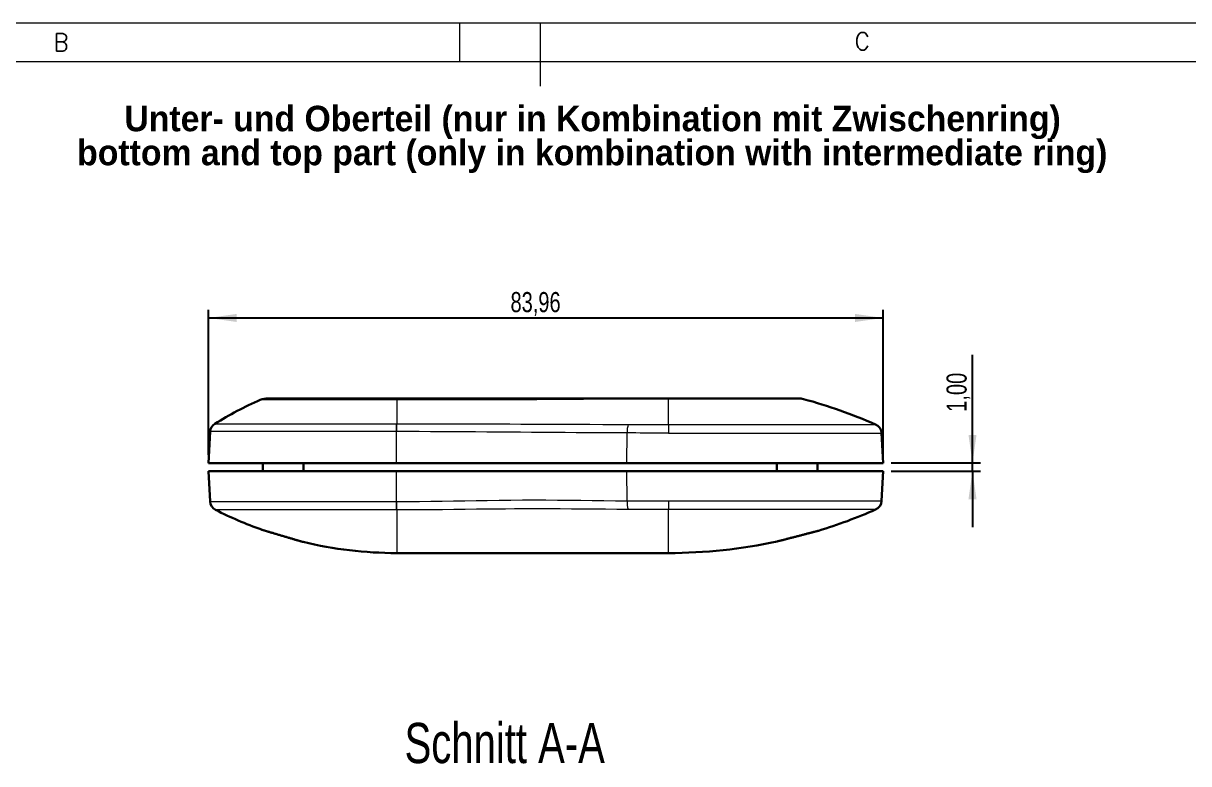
# Model space of a CAD drawing. Header units: millimetres. Extents: x 0 to 594, y 0 to 420.
# Drawn here: x 145.2 to 290.3, y 327.7 to 419.8 of the extents above; entities that cross this region are included whole.
import ezdxf

# ---------------------------------------------------------------- set-up
doc = ezdxf.new("R2010")
doc.units = ezdxf.units.MM
doc.linetypes.add('SLD-Durchgehend', pattern=[0])
doc.layers.add('BEM', color=7, linetype='SLD-Durchgehend')
doc.layers.add('SLD-0', color=7, linetype='SLD-Durchgehend')
doc.styles.add('SLDTEXTSTYLE0', font='ARIALBD.TTF', dxfattribs={"width": 0.948})
doc.styles.add('SLDTEXTSTYLE1', font='simplex_.ttf', dxfattribs={"width": 0.95})
doc.styles.add('SLDTEXTSTYLE3', font='ARIALN.TTF', dxfattribs={"width": 0.87})
doc.dimstyles.new('SLDDIMSTYLE0', dxfattribs={"dimtxt": 2.5, "dimasz": 3.5, "dimexe": 0, "dimexo": 0.0625, "dimtad": 1, "dimrnd": 1e-09, "dimzin": 12, "dimdsep": 46, "dimtxsty": 'SLDTEXTSTYLE3', "dimsah": 1, "dimcen": 0.09, "dimadec": 0, "dimazin": 0, "dimtfac": 1, "dimtofl": 0, "dimtmove": 0, "dimatfit": 3, "dimfxl": 0, "dimtolj": 1, "dimtzin": 12, "dimarcsym": 0})
doc.dimstyles.new('SLDDIMSTYLE1', dxfattribs={"dimtxt": 2.5, "dimasz": 3.5, "dimexe": 0, "dimexo": 0.0625, "dimtad": 1, "dimrnd": 1e-09, "dimzin": 12, "dimdsep": 46, "dimtxsty": 'SLDTEXTSTYLE3', "dimsah": 1, "dimcen": 0.09, "dimadec": 0, "dimazin": 0, "dimtfac": 1, "dimtofl": 0, "dimtmove": 0, "dimatfit": 3, "dimfxl": 0, "dimtolj": 1, "dimtzin": 12, "dimarcsym": 0})

# ---------------------------------------------------------------- blocks, each defined once
blk = doc.blocks.new('SW_NOTE_0')
at = {"layer": 'BEM', "color": 0, "char_height": 3.175, "attachment_point": 1, "style": 'SLDTEXTSTYLE0'}
for s, insert in [('Unter- und Oberteil (nur in Kombination mit Zwischenring)', (0, 4.09)), ('bottom and top part (only in kombination with intermediate ring)', (-5.88, -0.14))]:
    blk.add_mtext(s, dxfattribs=dict(at, insert=insert))
blk = doc.blocks.new('*D9')
at = {"layer": 'SLD-0'}
for p, q in [((168.31, 366.12), (168.31, 384.16)), ((168.31, 383.16), (252.26, 383.16)), ((252.26, 366.12), (252.26, 384.16))]:
    blk.add_line(p, q, dxfattribs=at)
for points in [[(168.31, 383.16), (171.81, 382.66), (171.81, 383.66)], [(252.26, 383.16), (248.76, 383.66), (248.76, 382.66)]]:
    blk.add_solid(points, dxfattribs=at)
at = {"layer": 'SLD-0', "insert": (205.89, 386.38), "char_height": 2.5, "attachment_point": 1, "style": 'SLDTEXTSTYLE3'}
blk.add_mtext('83,96', dxfattribs=at)
blk = doc.blocks.new('*D10')
at = {"layer": 'SLD-0'}
for p, q in [((263.39, 365.12), (263.39, 378.56)), ((253.26, 365.12), (264.39, 365.12)), ((253.26, 364.12), (264.39, 364.12)), ((263.39, 364.12), (263.39, 365.12)), ((263.39, 364.12), (263.39, 357.12))]:
    blk.add_line(p, q, dxfattribs=at)
for points in [[(263.39, 365.12), (263.89, 368.62), (262.89, 368.62)], [(263.39, 364.12), (262.89, 360.62), (263.89, 360.62)]]:
    blk.add_solid(points, dxfattribs=at)
at = {"layer": 'SLD-0', "insert": (260.16, 371.49), "char_height": 2.5, "attachment_point": 1, "rotation": 90, "style": 'SLDTEXTSTYLE3'}
blk.add_mtext('1,00', dxfattribs=at)

msp = doc.modelspace()

# ---------------------------------------------------------------- linework, layer by layer
at = {"color": 7, "linetype": 'SLD-Durchgehend', "lineweight": 0}
for p, q in [((593.59875, 419.8), (0.19875, 419.8)), ((199.59875, 415), (199.59875, 419.8)), ((209.59875, 419.8), (209.59875, 412)), ((588.59875, 415), (24.59875, 415)), ((191.72344, 372.95632), (174.74711, 372.95632)), ((191.72344, 372.95632), (191.72344, 373.15794)), ((191.72344, 372.95632), (191.72344, 370.00845)), ((225.54844, 373.07138), (225.54844, 373.15794)), ((225.54844, 369.90783), (225.54844, 373.07138)), ((242.37038, 373.07138), (225.54844, 373.07138)), ((169.09474, 370.00843), (191.68765, 370.00843)), ((191.68765, 370.00843), (191.72344, 370.00845)), ((191.72344, 369.02105), (191.72344, 370.00845)), ((225.54844, 369.90784), (251.33178, 369.90784)), ((225.54844, 369.90784), (225.54844, 368.83896)), ((191.68897, 369.02102), (168.51197, 369.02102)), ((191.72344, 369.02105), (191.68897, 369.02103)), ((191.71231, 365.11794), (191.68897, 369.02102)), ((220.37386, 365.11794), (220.38957, 368.86258)), ((220.38957, 368.86258), (220.38957, 368.86261)), ((225.54844, 368.83896), (252.06934, 368.83896)), ((191.68964, 360.32662), (191.71231, 364.11794)), ((220.3894, 360.41331), (220.37386, 364.11794)), ((168.50681, 360.32662), (191.68964, 360.32662)), ((191.68964, 360.32661), (191.72344, 360.32659)), ((191.72344, 359.28618), (191.72344, 360.32659)), ((225.54844, 360.39692), (252.06895, 360.39692)), ((225.54844, 360.39692), (225.54844, 359.32804)), ((191.68849, 359.28619), (169.18376, 359.28619)), ((191.72344, 359.28618), (191.68849, 359.28619)), ((191.72344, 359.28618), (191.72344, 353.92035)), ((251.33172, 359.32804), (225.54844, 359.32804)), ((225.54844, 353.92035), (225.54844, 359.32804))]:
    msp.add_line(p, q, dxfattribs=at)
at = {"color": 7, "linetype": 'SLD-Durchgehend', "lineweight": 30}
for p, q in [((175.72555, 373.15794), (191.72344, 373.15794)), ((191.72344, 373.15794), (225.54844, 373.15794)), ((225.54844, 373.15794), (241.72156, 373.15794)), ((168.51097, 369.02107), (168.30778, 365.11794)), ((252.2641, 365.11794), (252.07038, 368.83903)), ((168.30778, 365.11794), (191.71231, 365.11794)), ((168.30778, 364.11794), (168.50516, 360.32653)), ((168.30778, 364.11794), (191.71231, 364.11794)), ((175.04098, 365.11794), (175.04971, 364.11794)), ((180.10905, 364.11794), (180.11778, 365.11794)), ((220.37386, 365.11794), (191.71231, 365.11794)), ((220.37386, 364.11794), (191.71231, 364.11794)), ((220.37386, 365.11794), (252.2641, 365.11794)), ((220.37386, 364.11794), (252.2641, 364.11794)), ((239.04098, 365.11794), (239.04971, 364.11794)), ((244.10905, 364.11794), (244.11778, 365.11794)), ((252.07038, 360.39684), (252.2641, 364.11794)), ((191.72344, 353.92035), (225.54844, 353.92035))]:
    msp.add_line(p, q, dxfattribs=at)
at = {"color": 7, "linetype": 'SLD-Durchgehend', "lineweight": 0, "flags": 128}
for points in [[(225.54844, 373.07138), (222.89999, 373.06848), (220.25157, 373.06007), (217.60312, 373.04689), (214.95471, 373.03006), (212.05122, 373.00895), (209.14771, 372.98837), (206.24408, 372.9723), (203.34038, 372.96192), (200.43617, 372.95668), (197.53194, 372.95517), (191.72344, 372.95632)], [(191.68897, 369.02102), (191.68888, 369.10024), (191.68878, 369.17886), (191.68869, 369.25657), (191.68859, 369.33304), (191.6885, 369.40795), (191.6884, 369.48101), (191.68831, 369.5519), (191.68822, 369.62033), (191.68813, 369.68603), (191.68804, 369.74871), (191.68796, 369.80813), (191.68788, 369.86403), (191.6878, 369.91619), (191.68772, 369.96439), (191.68765, 370.00843)], [(191.72344, 370.00845), (193.13138, 370.00801), (194.53927, 370.00674), (195.94695, 370.00468), (197.35427, 370.00187), (198.76288, 369.99835), (200.17101, 369.99418), (201.57847, 369.98943), (202.98509, 369.98416), (204.3884, 369.97845), (205.79072, 369.97237), (207.19187, 369.96601), (208.59165, 369.95945), (209.99198, 369.95282), (211.39081, 369.94641), (212.78792, 369.94048), (214.18314, 369.93532), (215.77646, 369.93068), (217.36704, 369.92766), (218.42629, 369.92778), (219.48425, 369.92797), (220.54088, 369.92372)], [(220.54088, 369.92372), (221.06896, 369.92038), (221.59893, 369.91809), (222.13139, 369.91588), (222.66521, 369.91383), (223.38308, 369.91142), (224.10253, 369.90952), (224.82517, 369.90828), (225.54834, 369.90784), (225.54844, 369.90784)], [(220.38957, 368.86261), (219.34055, 368.86974), (218.29001, 368.87211), (217.2381, 368.8745), (215.65709, 368.8815), (214.0733, 368.89031), (212.68717, 368.89929), (211.29912, 368.9092), (209.90933, 368.91978), (208.51799, 368.93075), (207.12316, 368.94187), (205.72688, 368.9529), (204.32934, 368.96369), (202.93074, 368.97405), (201.5331, 368.9838), (200.13451, 368.99278), (198.73516, 369.00081), (197.33524, 369.00772), (195.93277, 369.01334), (194.52986, 369.01753), (193.12668, 369.02015), (191.72344, 369.02105)], [(225.54844, 368.83896), (225.05299, 368.83922), (224.55767, 368.83998), (224.06274, 368.84121), (223.56676, 368.84287), (223.07144, 368.84493), (222.57704, 368.84737), (222.0281, 368.85047), (221.4807, 368.85394), (220.93411, 368.85772), (220.38957, 368.86258)], [(191.68849, 359.28619), (191.68855, 359.32519), (191.68861, 359.36879), (191.68867, 359.4168), (191.68874, 359.46901), (191.6888, 359.5252), (191.68887, 359.58514), (191.68895, 359.64854), (191.68902, 359.71516), (191.6891, 359.78469), (191.68917, 359.85684), (191.68925, 359.93129), (191.68933, 360.00773), (191.68941, 360.08582), (191.68948, 360.16523), (191.68956, 360.24561), (191.68964, 360.32662)], [(191.72344, 360.32659), (193.13364, 360.33022), (194.54375, 360.34028), (195.95356, 360.35557), (197.36285, 360.37488), (198.77379, 360.39703), (200.18412, 360.42072), (201.59366, 360.44466), (203.00226, 360.46758), (204.45968, 360.48884), (205.91596, 360.50618), (207.3709, 360.5182), (208.8258, 360.52336), (210.27913, 360.52163), (211.73064, 360.514), (213.17879, 360.50173), (214.62489, 360.48633), (216.06874, 360.46915), (217.5115, 360.4493), (218.95179, 360.4288), (220.3894, 360.41331)], [(220.3894, 360.41331), (221.02371, 360.40846), (221.66068, 360.40378), (222.30147, 360.40053), (222.94418, 360.39846), (223.59308, 360.39733), (224.24316, 360.3969), (224.8956, 360.39686), (225.54844, 360.39692)], [(220.52843, 359.33813), (219.12189, 359.34844), (217.71331, 359.36244), (216.30235, 359.37575), (214.88774, 359.38714), (213.4706, 359.39765), (212.05104, 359.40633), (211.83529, 359.40743), (210.74604, 359.41176), (209.65534, 359.41384), (208.56332, 359.41336), (207.47011, 359.41004), (206.37401, 359.40396), (205.27688, 359.3957), (204.17893, 359.38576), (203.08033, 359.37462), (201.66323, 359.35926), (200.24529, 359.34364), (198.82675, 359.32855), (197.40783, 359.31482), (195.987, 359.30315), (194.56591, 359.2941), (193.14469, 359.28825), (191.72344, 359.28618)], [(225.54844, 359.32804), (225.54834, 359.32804), (224.92065, 359.32782), (224.29336, 359.32742), (223.66528, 359.3272), (223.03839, 359.32748), (222.40832, 359.32861), (221.78022, 359.33085), (221.1529, 359.33454), (220.52843, 359.33813)], [(174.91037, 356.83052), (174.90951, 356.83078), (174.92521, 356.82604), (174.95685, 356.81648), (175.00443, 356.80211), (175.06965, 356.78243), (175.15074, 356.75796), (175.24515, 356.72949), (175.35343, 356.69686), (175.4783, 356.65926), (175.61596, 356.61784), (175.7662, 356.57268), (175.92723, 356.52432), (176.10263, 356.4717), (176.28695, 356.41647), (176.43381, 356.37251), (176.58461, 356.32742), (176.74115, 356.28065), (176.90054, 356.23307)], [(176.90054, 356.23307), (177.11147, 356.17019), (177.33153, 356.10467), (177.55268, 356.03892), (177.70412, 355.99395), (177.85502, 355.94918), (178.00464, 355.90483), (178.22214, 355.84043), (178.43455, 355.77762), (178.5766, 355.73566), (178.71515, 355.69477), (178.84945, 355.65517), (178.97332, 355.61868), (179.09265, 355.58354), (179.20683, 355.54995), (179.31883, 355.51702), (179.42466, 355.48592), (179.52372, 355.45684), (179.65045, 355.41965), (179.76219, 355.38689), (179.82976, 355.36708), (179.88955, 355.34957), (179.94118, 355.33445), (179.99928, 355.31744), (180.04064, 355.30533), (180.06531, 355.29812), (180.07057, 355.29657)], [(239.05984, 355.35894), (239.06726, 355.36084), (239.09174, 355.36712), (239.13427, 355.37803), (239.19395, 355.39335), (239.2679, 355.41233), (239.35698, 355.4352), (239.46365, 355.4626), (239.58472, 355.49371), (239.69002, 355.52078), (239.80375, 355.55004)], [(239.80375, 355.55004), (239.89553, 355.57365), (239.99141, 355.59833), (240.09214, 355.62427), (240.19653, 355.65117), (240.37818, 355.698), (240.56801, 355.74697), (240.77022, 355.79918), (240.97828, 355.85294), (241.19105, 355.90797), (241.40681, 355.96382), (241.63022, 356.02171), (241.85368, 356.07966), (242.07299, 356.13659), (242.28929, 356.19279), (242.43514, 356.23072), (242.5785, 356.26801), (242.71863, 356.3045), (242.91549, 356.35578), (243.10337, 356.40477), (243.22645, 356.43688), (243.34427, 356.46763), (243.45619, 356.49686), (243.60443, 356.5356), (243.73894, 356.57077), (243.82279, 356.5927), (243.89937, 356.61274), (243.96823, 356.63076), (244.05162, 356.6526), (244.11859, 356.67014), (244.16979, 356.68355), (244.20248, 356.69212), (244.21603, 356.69567), (244.21502, 356.69541)]]:
    msp.add_lwpolyline(points, dxfattribs=at)
at = {"color": 7, "linetype": 'SLD-Durchgehend', "lineweight": 30, "flags": 128}
for points in [[(174.92257, 356.82645), (174.92308, 356.8263), (174.92676, 356.82518), (174.93504, 356.82268), (174.94754, 356.81891), (174.96427, 356.81385), (174.98519, 356.80754), (175.01021, 356.79998), (175.03924, 356.79122), (175.07222, 356.78126), (175.10939, 356.77005), (175.15073, 356.75757), (175.19616, 356.74387), (175.24557, 356.72897), (175.29884, 356.71291), (175.35584, 356.69574), (175.41639, 356.6775), (175.48029, 356.65826), (175.54734, 356.63809), (175.61748, 356.61698), (175.69143, 356.59475), (175.76849, 356.57159), (175.84855, 356.54754), (175.9315, 356.52263), (176.01724, 356.4969), (176.10564, 356.47039), (176.19657, 356.44314), (176.2899, 356.41518), (176.38518, 356.38665), (176.48245, 356.35755), (176.58134, 356.32798), (176.68175, 356.29798), (176.78355, 356.26757), (176.88666, 356.2368), (176.99095, 356.20569), (177.09633, 356.17428), (177.20268, 356.14261), (177.3098, 356.11072), (177.41667, 356.07893), (177.5237, 356.04712), (177.63084, 356.01529), (177.73786, 355.98352), (177.84449, 355.95188), (177.9505, 355.92046), (178.05564, 355.8893), (178.15968, 355.8585), (178.26239, 355.82811), (178.3633, 355.79827), (178.46283, 355.76885), (178.56103, 355.73985), (178.65759, 355.71135), (178.75217, 355.68345), (178.84447, 355.65623), (178.93422, 355.62979), (179.02117, 355.60418), (179.10507, 355.57948), (179.18577, 355.55574), (179.26357, 355.53286), (179.33879, 355.51075), (179.41113, 355.4895), (179.48033, 355.46918), (179.54608, 355.44988), (179.60816, 355.43166), (179.66636, 355.41459), (179.72051, 355.39871), (179.7705, 355.38406), (179.81653, 355.37057), (179.85888, 355.35816), (179.89749, 355.34685), (179.93219, 355.33669), (179.96283, 355.32772), (179.98928, 355.31998), (180.01143, 355.3135), (180.02923, 355.30829), (180.04262, 355.30437), (180.05162, 355.30174), (180.05639, 355.30034), (180.05731, 355.30007)], [(239.07116, 355.36161), (239.07173, 355.36175), (239.07586, 355.36281), (239.08446, 355.36502), (239.09736, 355.36833), (239.11454, 355.37274), (239.13593, 355.37822), (239.16146, 355.38477), (239.19104, 355.39236), (239.22497, 355.40107), (239.26303, 355.41084), (239.30515, 355.42165), (239.35126, 355.43349), (239.4013, 355.44634), (239.4552, 355.46019), (239.51286, 355.475), (239.57419, 355.49076), (239.639, 355.50742), (239.707, 355.52491), (239.77838, 355.54327), (239.85294, 355.56245), (239.9306, 355.58243), (240.01124, 355.6032), (240.09477, 355.62471), (240.18107, 355.64694), (240.27002, 355.66986), (240.36148, 355.69344), (240.45504, 355.71757), (240.55028, 355.74214), (240.64778, 355.76731), (240.74728, 355.793), (240.84854, 355.81916), (240.95127, 355.84571), (241.0552, 355.87258), (241.15998, 355.89968), (241.26533, 355.92694), (241.37107, 355.95432), (241.47708, 355.98177), (241.5839, 356.00945), (241.6913, 356.03729), (241.7989, 356.0652), (241.90636, 356.09308), (242.01323, 356.12082), (242.11914, 356.14833), (242.22372, 356.1755), (242.32675, 356.20228), (242.4285, 356.22874), (242.52931, 356.25497), (242.6291, 356.28094), (242.72749, 356.30655), (242.82408, 356.33172), (242.91848, 356.35632), (243.01036, 356.38027), (243.0994, 356.40348), (243.18532, 356.4259), (243.26826, 356.44755), (243.34876, 356.46856), (243.42672, 356.48892), (243.50187, 356.50855), (243.57391, 356.52738), (243.64257, 356.54533), (243.70761, 356.56233), (243.76883, 356.57835), (243.82605, 356.59332), (243.87919, 356.60722), (243.92864, 356.62016), (243.97443, 356.63215), (244.01636, 356.64313), (244.0543, 356.65306), (244.08814, 356.66193), (244.11779, 356.6697), (244.14319, 356.67635), (244.16425, 356.68187), (244.18096, 356.68625), (244.19331, 356.68948), (244.2014, 356.6916), (244.20516, 356.69259), (244.20552, 356.69268)]]:
    msp.add_lwpolyline(points, dxfattribs=at)
at = {"color": 7, "linetype": 'SLD-Durchgehend', "lineweight": 30}
for centre, radius, start, end in [((191.72344, 333.5121), 42.94231, 113.286474, 121.80001), ((175.72555, 370.68294), 2.475, 90, 113.286474), ((241.72156, 370.68294), 2.475, 74.8025602, 90), ((225.54844, 311.14544), 64.17009, 66.3094851, 74.8025602), ((169.7468, 368.95669), 1.2375, 121.7983121, 177.0185775), ((250.83456, 368.77462), 1.2375, 2.9874843, 66.31241), ((169.74098, 360.39095), 1.2375, 182.9885916, 243.2339192), ((250.83456, 360.46125), 1.2375, 293.6878345, 357.0182452), ((191.72344, 403.94478), 50.02443, 243.2194198, 250.3606865), ((225.54844, 418.09044), 64.17009, 286.9113963, 293.6905085), ((175.00929, 357.11427), 0.3006, 250.7931939, 253.1863564), ((244.12953, 356.9829), 0.3, 284.6852389, 286.5544963), ((180.14147, 355.58709), 0.2991, 253.6876446, 256.2683557), ((191.72344, 403.94478), 50.02443, 256.5295556, 270), ((225.54844, 418.09044), 64.17009, 270.000001, 282.1549413), ((238.99677, 355.65032), 0.29814, 282.2086315, 284.3918339)]:
    msp.add_arc(centre, radius, start, end, dxfattribs=at)
at = {"color": 7, "linetype": 'SLD-Durchgehend', "lineweight": 0}
for centre, radius, start, end in [((223.78742, 368.91945), 3.39833, 162.8113451, 180.9583515), ((223.60735, 360.28284), 3.22059, 177.6782582, 197.0576636)]:
    msp.add_arc(centre, radius, start, end, dxfattribs=at)

# ---------------------------------------------------------------- block references
at = {"layer": 'BEM'}
msp.add_blockref('SW_NOTE_0', (157.82936, 405.46083), dxfattribs=at)

# ---------------------------------------------------------------- texts
at = {"color": 7, "linetype": 'Continuous', "lineweight": 0, "char_height": 2.2, "attachment_point": 1, "style": 'SLDTEXTSTYLE1'}
for s, insert in [('B', (149.00292, 418.52692)), ('C', (248.73297, 418.66201))]:
    msp.add_mtext(s, dxfattribs=dict(at, insert=insert))
at = {"layer": 'SLD-0', "insert": (192.70468, 332.79712), "char_height": 5, "attachment_point": 1, "style": 'SLDTEXTSTYLE3'}
msp.add_mtext('Schnitt A-A', dxfattribs=at)

# ---------------------------------------------------------------- dimensions: what is measured, and where the dimension line sits
at = {"layer": 'SLD-0'}
dim = msp.add_linear_dim(base=(252.2641, 383.15796), p1=(168.30778, 365.11794), p2=(252.2641, 365.11794), dimstyle='SLDDIMSTYLE0', dxfattribs=at)
dim.commit()
dim.dimension.update_dxf_attribs({"geometry": '*D9', "text_midpoint": (209.41076, 383.15796), "dimtype": 160})
dim = msp.add_linear_dim(base=(263.38709, 365.11794), p1=(252.2641, 364.11794), p2=(252.2641, 365.11794), angle=90, dimstyle='SLDDIMSTYLE1', dxfattribs=at)
dim.commit()
dim.dimension.update_dxf_attribs({"geometry": '*D10', "text_midpoint": (263.38709, 374.23516), "dimtype": 160})

doc.saveas('drawing.dxf')
